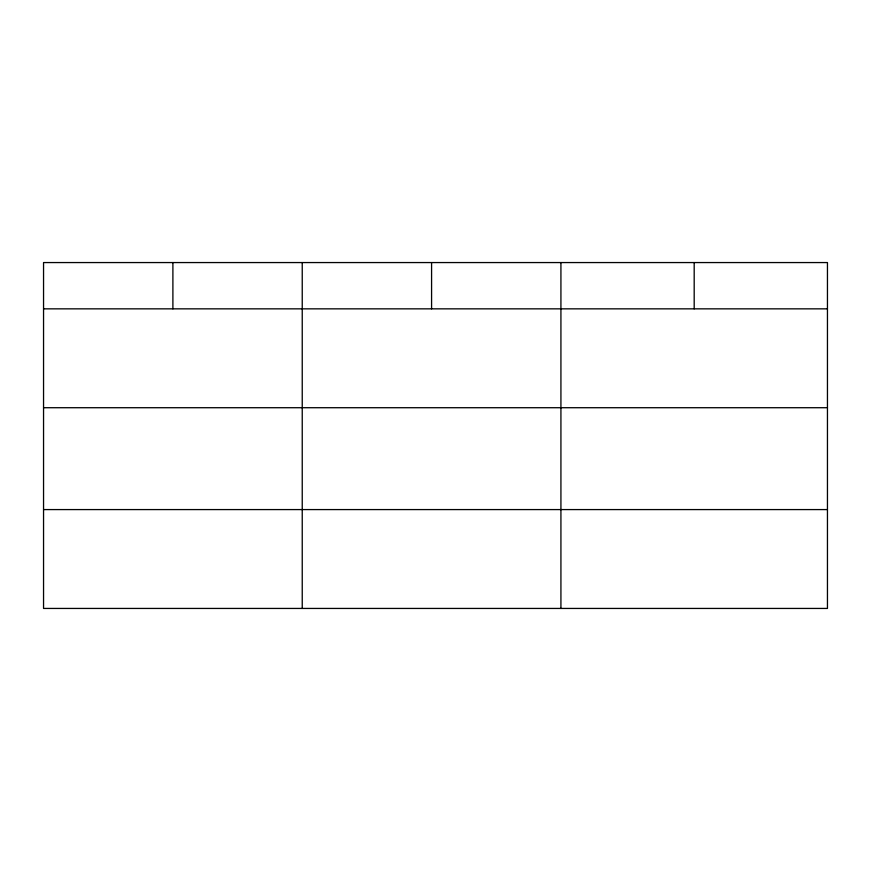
<?xml version="1.0" encoding="UTF-8"?>
<svg xmlns="http://www.w3.org/2000/svg" width="871" height="871" viewBox="0 0 871 871"><rect width="100%" height="100%" fill="white"/><g stroke="black" fill="none" stroke-linecap="round" stroke-linejoin="round"><path stroke-width="1.31" d="M827.45 407.715L827.45 262.563L43.55 262.563L43.55 608.437L827.45 608.437L827.45 407.715L43.55 407.715M43.55 308.846L827.45 308.846M43.55 509.579L827.45 509.579M694.187 262.563L694.187 308.846M560.924 262.563L560.924 608.437M431.581 262.563L431.581 308.846M302.237 262.563L302.237 608.437M172.894 262.563L172.894 308.846"/></g></svg>
